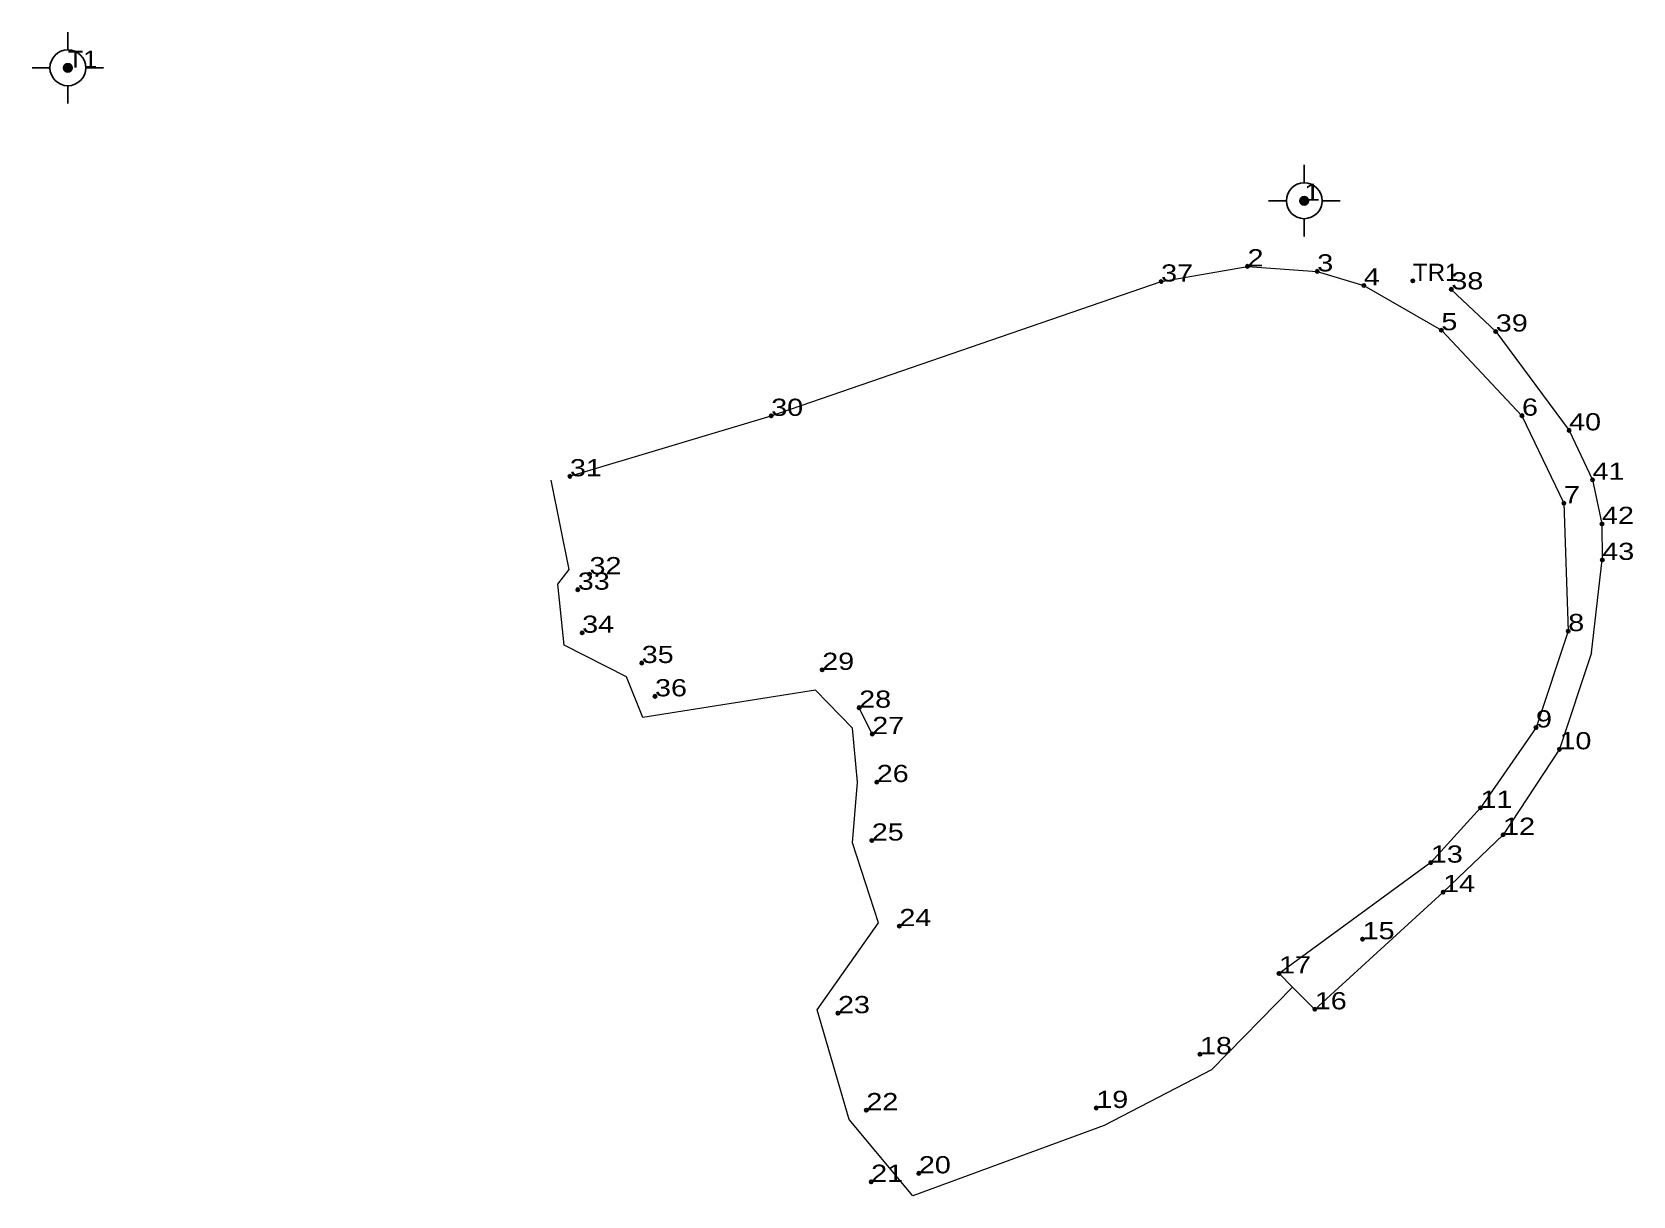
# Model space of a CAD drawing. Header units: metres. Extents: x 553531 to 553699, y 1839663 to 1839785.
import ezdxf

# ---------------------------------------------------------------- set-up
doc = ezdxf.new("R2010")
doc.units = ezdxf.units.M
doc.header["$LTSCALE"] = 0.72
doc.header["$PDMODE"] = 32
doc.header["$PDSIZE"] = 0.36
doc.layers.add('12', color=7, linetype='Continuous')
doc.layers.add('7', color=7, linetype='Continuous')
doc.layers.add('63', color=7, linetype='Continuous', lineweight=13)
doc.layers.add('8', color=7, linetype='Continuous', lineweight=25)

msp = doc.modelspace()

# ---------------------------------------------------------------- hatches: boundary and pattern name
at = {"layer": '8'}
for points in [[(553535.4336, 1839781.669, 1), (553534.5336, 1839781.669, 1)], [(553664.9092, 1839767.74, 1), (553664.0093, 1839767.74, 1)]]:
    msp.add_hatch(color=256, dxfattribs=at).paths.add_polyline_path(points)

# ---------------------------------------------------------------- linework, layer by layer
at = {"layer": '63'}
for p, q in [((553694.55, 1839720.37), (553695.67, 1839730.12)), ((553694.55, 1839720.37), (553691.18, 1839710.28)), ((553619.22, 1839711.88), (553617.85, 1839714.64)), ((553661.82, 1839686.8), (553663.23, 1839685.38)), ((553663.23, 1839685.38), (553665.56, 1839683.04))]:
    msp.add_line(p, q, dxfattribs=at)
for points in [[(553587.56, 1839738.88), (553608.64, 1839745.21), (553649.47, 1839759.28), (553658.52, 1839760.87), (553665.82, 1839760.34), (553670.7, 1839758.87), (553678.82, 1839754.18), (553687.26, 1839745.23), (553691.66, 1839736.06), (553692.1, 1839722.66), (553688.73, 1839712.57), (553682.91, 1839704.14), (553677.72, 1839698.41), (553661.82, 1839686.8)], [(553679.86, 1839758.46), (553684.52, 1839754.04), (553692.19, 1839743.69), (553694.65, 1839738.51), (553695.64, 1839733.89), (553695.67, 1839730.12)], [(553617.16, 1839712.49), (553613.27, 1839716.46), (553595.2, 1839713.6), (553593.5, 1839717.88), (553586.96, 1839721.2), (553586.31, 1839727.58), (553587.47, 1839729.11), (553585.6, 1839738.49)], [(553663.23, 1839685.38), (553654.74, 1839676.71), (553643.5, 1839670.88), (553623.46, 1839663.49), (553616.8, 1839671.51), (553613.44, 1839683), (553619.86, 1839692.1), (553617.15, 1839700.49), (553617.68, 1839706.83), (553617.16, 1839712.49)], [(553691.18, 1839710.28), (553685.28, 1839701.32), (553679, 1839695.32), (553665.56, 1839683.04)]]:
    msp.add_lwpolyline(points, dxfattribs=at)
at = {"layer": '7'}
for p in [(553534.98, 1839781.67), (553664.46, 1839767.74), (553649.47, 1839759.28), (553658.51, 1839760.87), (553665.82, 1839760.35), (553675.83, 1839759.35), (553670.7, 1839758.87), (553679.86, 1839758.46), (553678.82, 1839754.18), (553684.51, 1839754.04), (553608.64, 1839745.21), (553687.26, 1839745.23), (553692.19, 1839743.69), (553587.56, 1839738.88), (553694.65, 1839738.51), (553691.65, 1839736.06), (553695.64, 1839733.89), (553695.67, 1839730.12), (553589.61, 1839728.62), (553588.38, 1839727), (553588.84, 1839722.49), (553692.1, 1839722.66), (553595.08, 1839719.32), (553613.98, 1839718.6), (553596.47, 1839715.83), (553617.85, 1839714.64), (553688.73, 1839712.57), (553619.22, 1839711.88), (553691.18, 1839710.28), (553619.69, 1839706.85), (553682.91, 1839704.14), (553619.17, 1839700.72), (553685.28, 1839701.33), (553677.71, 1839698.41), (553679, 1839695.32), (553622.06, 1839691.76), (553670.57, 1839690.39), (553661.82, 1839686.8), (553615.63, 1839682.64), (553665.56, 1839683.05), (553653.54, 1839678.34), (553618.6, 1839672.48), (553642.68, 1839672.71), (553624.09, 1839665.86), (553619.1, 1839664.97)]:
    msp.add_point(p, dxfattribs=at)
at = {"layer": '8'}
for p, q in [((553534.98, 1839785.42), (553534.98, 1839783.54)), ((553533.11, 1839781.67), (553531.23, 1839781.67)), ((553538.73, 1839781.67), (553536.85, 1839781.67)), ((553534.98, 1839779.8), (553534.98, 1839777.92)), ((553664.46, 1839771.49), (553664.46, 1839769.61)), ((553662.59, 1839767.74), (553660.71, 1839767.74)), ((553668.21, 1839767.74), (553666.33, 1839767.74)), ((553664.46, 1839765.87), (553664.46, 1839763.99))]:
    msp.add_line(p, q, dxfattribs=at)
for centre, radius in [((553534.9836, 1839781.669), 1.875), ((553534.9836, 1839781.669), 0.45), ((553664.4593, 1839767.74), 1.875), ((553664.4593, 1839767.74), 0.45)]:
    msp.add_circle(centre, radius, dxfattribs=at)

# ---------------------------------------------------------------- texts
at = {"layer": '12'}
for s, width, p in [('T1', 1.1, (553534.98, 1839781.67)), ('1', 1.25, (553664.46, 1839767.74)), ('2', 1.25, (553658.52, 1839760.87)), ('3', 1.25, (553665.82, 1839760.34)), ('TR1', 1.05, (553675.84, 1839759.35)), ('37', 1.25, (553649.47, 1839759.28)), ('4', 1.25, (553670.7, 1839758.87)), ('38', 1.25, (553679.86, 1839758.46)), ('5', 1.25, (553678.82, 1839754.18)), ('39', 1.25, (553684.52, 1839754.04)), ('30', 1.25, (553608.64, 1839745.21)), ('6', 1.25, (553687.26, 1839745.23)), ('40', 1.25, (553692.19, 1839743.69)), ('31', 1.25, (553587.56, 1839738.88)), ('41', 1.25, (553694.65, 1839738.51)), ('7', 1.25, (553691.66, 1839736.06)), ('42', 1.25, (553695.64, 1839733.89)), ('43', 1.25, (553695.67, 1839730.12)), ('32', 1.25, (553589.61, 1839728.62)), ('33', 1.25, (553588.38, 1839727)), ('34', 1.25, (553588.84, 1839722.49)), ('8', 1.25, (553692.1, 1839722.66)), ('35', 1.25, (553595.08, 1839719.32)), ('29', 1.25, (553613.98, 1839718.6)), ('36', 1.25, (553596.47, 1839715.83)), ('28', 1.25, (553617.85, 1839714.64)), ('9', 1.25, (553688.73, 1839712.57)), ('27', 1.25, (553619.22, 1839711.88)), ('10', 1.25, (553691.18, 1839710.28)), ('26', 1.25, (553619.69, 1839706.85)), ('11', 1.25, (553682.91, 1839704.14)), ('25', 1.25, (553619.17, 1839700.72)), ('12', 1.25, (553685.28, 1839701.32)), ('13', 1.25, (553677.72, 1839698.41)), ('14', 1.25, (553679, 1839695.32)), ('24', 1.25, (553622.06, 1839691.76)), ('15', 1.25, (553670.57, 1839690.39)), ('17', 1.25, (553661.82, 1839686.8)), ('23', 1.25, (553615.63, 1839682.64)), ('16', 1.25, (553665.56, 1839683.04)), ('18', 1.25, (553653.54, 1839678.34)), ('22', 1.25, (553618.6, 1839672.48)), ('19', 1.25, (553642.68, 1839672.71)), ('20', 1.25, (553624.1, 1839665.86)), ('21', 1.25, (553619.1, 1839664.97))]:
    msp.add_text(s, height=1.8, dxfattribs=dict(at, width=width)).set_placement(p)

doc.saveas('drawing.dxf')
